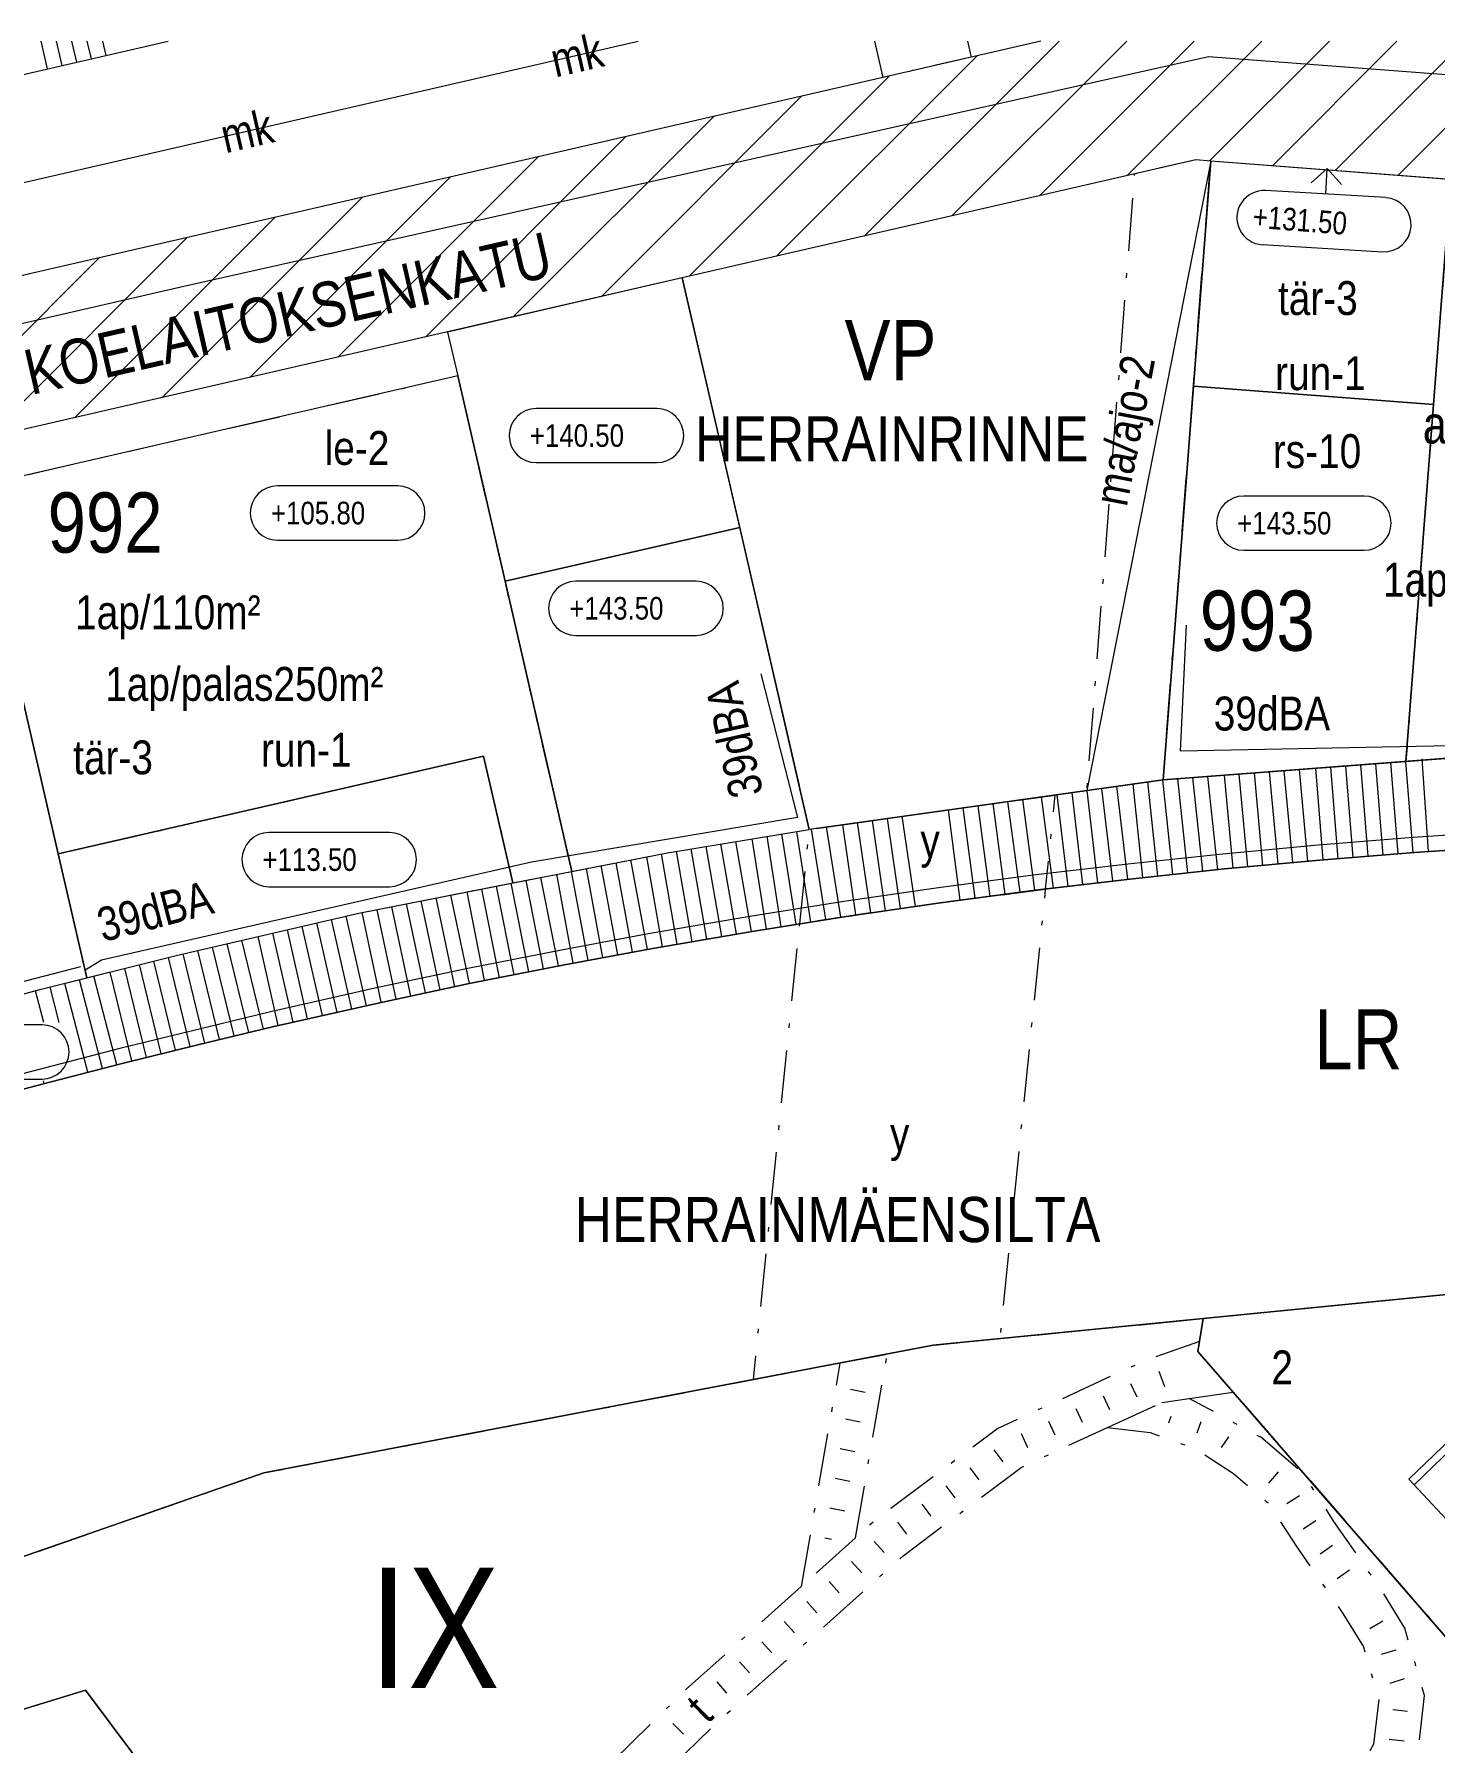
# Model space of a CAD drawing. Header units: metres. Extents: x 24485995 to 24488038, y 6819999 to 6822001.
# Drawn here: x 24487276.6 to 24487369.6, y 6821886.9 to 6822000.5 of the extents above; entities that cross this region are included whole.
import ezdxf

# ---------------------------------------------------------------- set-up
doc = ezdxf.new("R2010")
doc.units = ezdxf.units.M
for name, pattern in [('k10040', [10.3, 3.5, -1.5, 0.3, -1.5, 3.5]), ('K10271', [0]), ('k10400', [0]), ('K10430', [0]), ('k10rt0', [0]), ('k10vi1', [0])]:
    doc.linetypes.add(name, pattern=pattern)
for name, color, linetype, lineweight in [('AK_AsemakaavaTeksti_Kadun_puistonnimi', 7, 'Continuous', 0), ('AK_AsemakaavaTeksti_Kaupunginosan_nimi', 7, 'Continuous', 0), ('AK_AsemakaavaTeksti_Korttelinumero', 7, 'Continuous', 0), ('AK_JohdoillevarattuTeksti', 7, 'Continuous', 0), ('AK_JohdoillevarattuViiva', 7, 'Continuous', 0), ('AK_Kaavamerkinta_Kayttotarkoitusalue', 7, 'Continuous', 0), ('AK_Katualue_Pihakatu', 7, 'Continuous', 0), ('AK_KayttotarkoitusSymboliViiva_Rautatiealueen_kuvio', 14, 'Continuous', 0), ('AK_KayttotarkoitusSymboliViiva_Virkistysalueen_kuvio_murtoviiva', 7, 'Continuous', 0), ('AK_KayttotarkoitusViiva', 7, 'Continuous', 0), ('AK_LiikennointiTeksti_Autopaikkamerkinta_m2', 7, 'Continuous', 0), ('AK_LiikennointiViiva_Meluvalli_-aita', 7, 'Continuous', 0), ('AK_LiikennointiViiva_Polkuviivoitus', 7, 'Continuous', 0), ('AK_MuuAsemakaavaTeksti_Alueenosan_kayttotarkoitus', 7, 'Continuous', 0), ('AK_MuuAsemakaavaTeksti_Erityismaarays', 7, 'Continuous', 0), ('AK_MuuAsemakaavaViiva_alueenosan_raja', 7, 'Continuous', 0), ('AK_RakennusalaTeksti_Rakennusoikeus', 7, 'Continuous', 0), ('AK_RakennusalaViiva_Maanalaisen_tilan_viiva', 7, 'Continuous', 0), ('AK_RakennusalaViiva_Rakennusalan_raja__I_', 7, 'Continuous', 0), ('AK_RakentaminenTeksti_Korkeusmerkinta', 7, 'Continuous', 0), ('AK_RakentaminenTeksti_Korkeusmerkinta_ja_soikio', 7, 'Continuous', 0), ('AK_RakentaminenTeksti_Korkeusmerkinta_ja_soikio_ja_nuoli', 7, 'Continuous', 0), ('AK_RakentaminenTeksti_Rakentamismaarays', 7, 'Continuous', 0), ('AK_RakentaminenViiva_dB_yms_aaltoviiva', 7, 'Continuous', 0), ('AK_Tontti_Sitova', 7, 'Continuous', 0), ('AK_Tonttinumero', 7, 'Continuous', 0), ('AK_YmparistoViiva_Istutettava_puurivi', 7, 'Continuous', 0)]:
    doc.layers.add(name, color=color, linetype=linetype, lineweight=lineweight)
doc.styles.add('ArialNarrow', font='ARIALN.TTF')

# ---------------------------------------------------------------- blocks, each defined once
blk = doc.blocks.new('AKP43')
at = {"layer": 'AK_RakentaminenTeksti_Korkeusmerkinta_ja_soikio', "color": 7, "linetype": 'Continuous', "lineweight": 13}
for p, q in [((4, 1.8), (-4, 1.8)), ((-4, -1.8), (4, -1.8))]:
    blk.add_line(p, q, dxfattribs=at)
for centre, start, end in [((-4, 0), 90, 270), ((4, 0), 270, 90)]:
    blk.add_arc(centre, 1.8, start, end, dxfattribs=at)

msp = doc.modelspace()

# ---------------------------------------------------------------- hatches: boundary and pattern name
at = {"layer": 'AK_Katualue_Pihakatu', "linetype": 'Continuous', "lineweight": 0}
h = msp.add_hatch(dxfattribs=at)
h.set_pattern_fill('ANSI31', style=0)
h.paths.add_polyline_path([(24487381.48, 6822000), (24487424.31, 6821996.7), (24487446.24, 6821995.01), (24487457.21, 6821994.16), (24487513.26, 6821989.85), (24487550.35, 6821998.35), (24487548.17, 6821977.13), (24487456.44, 6821984.19), (24487445.48, 6821985.04), (24487434.51, 6821985.88), (24487354.75, 6821992.03), (24487353.75, 6821992.11), (24487319.64, 6821984.26), (24487113.05, 6821936.72), (24487110.81, 6821946.46), (24487343.46, 6822000)], flags=0)

# ---------------------------------------------------------------- linework, layer by layer
at = {"layer": 'AK_JohdoillevarattuViiva', "linetype": 'Continuous', "lineweight": 5, "flags": 128}
msp.add_lwpolyline([(24487010.43, 6821959.53), (24487021.7, 6821967.03), (24487023.77, 6821968.27), (24487035, 6821975.74), (24487037.09, 6821976.96), (24487038.78, 6821978.18), (24487050.8, 6821985.64), (24487076.75, 6821969.81), (24487080.59, 6821967.47), (24487106.54, 6821951.64), (24487131.53, 6821957.39), (24487133.92, 6821957.89), (24487135.92, 6821958.4), (24487180.26, 6821968.6), (24487182.45, 6821969.09), (24487184.64, 6821969.61), (24487228.98, 6821979.81), (24487231.37, 6821980.32), (24487233.37, 6821980.82), (24487277.71, 6821991.03), (24487316.7, 6822000)], dxfattribs=at)
at = {"layer": 'AK_KayttotarkoitusSymboliViiva_Rautatiealueen_kuvio', "linetype": 'k10rt0', "lineweight": 9, "flags": 128}
for points in [[(24487621.02, 6821897.37), (24487603.56, 6821904.89), (24487596.82, 6821907.71), (24487591.09, 6821910.18), (24487585.32, 6821912.57), (24487579.53, 6821914.89), (24487573.7, 6821917.14), (24487567.85, 6821919.3), (24487536.24, 6821929.21), (24487532.03, 6821930.19), (24487526.01, 6821931.81), (24487519.96, 6821933.35), (24487513.9, 6821934.81), (24487507.82, 6821936.2), (24487501.72, 6821937.5), (24487495.6, 6821938.72), (24487489.47, 6821939.86), (24487483.33, 6821940.92), (24487477.17, 6821941.9), (24487471, 6821942.8), (24487464.81, 6821943.62), (24487458.62, 6821944.35), (24487450.47, 6821945.2), (24487444.19, 6821945.75), (24487437.87, 6821946.23), (24487431.55, 6821946.62), (24487425.23, 6821946.94), (24487418.9, 6821947.17), (24487412.57, 6821947.32), (24487406.24, 6821947.38), (24487399.91, 6821947.37), (24487393.58, 6821947.28), (24487387.25, 6821947.1), (24487380.92, 6821946.84), (24487374.6, 6821946.5), (24487368.28, 6821946.08), (24487361.97, 6821945.57), (24487355.66, 6821944.99), (24487349.37, 6821944.32), (24487343.08, 6821943.57), (24487336.8, 6821942.74), (24487330.53, 6821941.83), (24487324.28, 6821940.84), (24487317.56, 6821939.68), (24487311.81, 6821938.62), (24487305.6, 6821937.39), (24487299.43, 6821936.08), (24487292.42, 6821934.49), (24487287.46, 6821933.31), (24487282.52, 6821932.09), (24487277.61, 6821930.83), (24487272.7, 6821929.54), (24487267.82, 6821928.22), (24487262.95, 6821926.88), (24487258.76, 6821925.71), (24487253.26, 6821924.15), (24487248.43, 6821922.77), (24487243.61, 6821921.38), (24487239.2, 6821920.1), (24487221.1, 6821914.86), (24487201.63, 6821909.22)], [(24486973.74, 6821820.32), (24487023.34, 6821829.8), (24487026.29, 6821830.36), (24487028.7, 6821830.82), (24487033.03, 6821831.97), (24487042.39, 6821834.44), (24487117.72, 6821854.36), (24487121.98, 6821855.49), (24487125.34, 6821856.38), (24487159.87, 6821866.63), (24487185.87, 6821874.36), (24487197.66, 6821877.13), (24487242.3, 6821887.63), (24487291.83, 6821904.85), (24487336.31, 6821913.34), (24487383.89, 6821918.03), (24487411.38, 6821918.41), (24487415.03, 6821918.46), (24487414.98, 6821921.46), (24487461.5, 6821915.68), (24487471.75, 6821914.38), (24487487.67, 6821908.43), (24487519.16, 6821902.87), (24487527.06, 6821901.47), (24487567.17, 6821886), (24487600.39, 6821873.18)]]:
    msp.add_lwpolyline(points, dxfattribs=at)
at = {"layer": 'AK_KayttotarkoitusSymboliViiva_Virkistysalueen_kuvio_murtoviiva', "linetype": 'k10vi1', "lineweight": 9, "flags": 128}
for points in [[(24487331.05, 6821948.04), (24487351.58, 6821950.91), (24487354.75, 6821992.03), (24487353.75, 6821992.11), (24487319.64, 6821984.26), (24487327.4, 6821950.54)], [(24487320.59, 6821810.85), (24487337.63, 6821832.09), (24487315.7, 6821841.06), (24487315.81, 6821863.75), (24487338.82, 6821866.85), (24487344.83, 6821869.09), (24487355.97, 6821875.03), (24487365.04, 6821866.25), (24487368.78, 6821870.9), (24487373.85, 6821866.84), (24487378.23, 6821872.29), (24487381.35, 6821869.79), (24487386.15, 6821875.78), (24487353.9, 6821912.93), (24487354.24, 6821915.11), (24487336.31, 6821913.34), (24487291.83, 6821904.85), (24487242.3, 6821887.63), (24487197.66, 6821877.13), (24487199.84, 6821869.59), (24487219.75, 6821869.64), (24487241.98, 6821851.81), (24487265.77, 6821832.72), (24487268.76, 6821797.28), (24487270.66, 6821795.67), (24487312.39, 6821760.2), (24487317.17, 6821761.04), (24487305.75, 6821770.95), (24487296.32, 6821782.51), (24487278.23, 6821806.88), (24487288.59, 6821818.86), (24487307.26, 6821818.86), (24487313.1, 6821801.69), (24487317.14, 6821806.31), (24487339.25, 6821788.57), (24487340.94, 6821790.67), (24487321.06, 6821806.63)], [(24487241.84, 6821868.91), (24487266.2, 6821886.19), (24487280, 6821890.41), (24487294.61, 6821870.85), (24487269.72, 6821849.21), (24487265.14, 6821856.2), (24487253.34, 6821854.54), (24487241.62, 6821865.16)]]:
    msp.add_lwpolyline(points, dxfattribs=at)
at = {"layer": 'AK_KayttotarkoitusViiva', "linetype": 'Continuous', "lineweight": 20, "flags": 128}
for points in [[(24487107.89, 6821959.13), (24487285.49, 6822000)], [(24487343.46, 6822000), (24487110.81, 6821946.46)], [(24487354.75, 6821992.03), (24487353.75, 6821992.11), (24487319.64, 6821984.26)], [(24487351.58, 6821950.91), (24487354.75, 6821992.03)], [(24487434.51, 6821985.88), (24487354.75, 6821992.03)], [(24487319.64, 6821984.26), (24487113.05, 6821936.72)], [(24487319.64, 6821984.26), (24487328.08, 6821947.62)], [(24487431.96, 6821952.86), (24487406.27, 6821953.63), (24487378.91, 6821952.99), (24487351.58, 6821950.91)], [(24487351.58, 6821950.91), (24487328.08, 6821947.62)], [(24487121.35, 6821900.67), (24487263.8, 6821933.45), (24487277.04, 6821936.99), (24487286.02, 6821939.24), (24487298.14, 6821942.04), (24487310.68, 6821944.51), (24487318.65, 6821946.07), (24487328.08, 6821947.62)], [(24487343.14, 6821943.58), (24487349.37, 6821944.32), (24487355.66, 6821944.99), (24487361.97, 6821945.57), (24487368.28, 6821946.08), (24487374.6, 6821946.5)], [(24487123.82, 6821889.95), (24487178.68, 6821902.57), (24487201.63, 6821909.22), (24487221.1, 6821914.86), (24487239.2, 6821920.1), (24487243.61, 6821921.38), (24487248.43, 6821922.77), (24487253.26, 6821924.15), (24487258.76, 6821925.71), (24487262.95, 6821926.88), (24487267.82, 6821928.22), (24487272.7, 6821929.54), (24487277.61, 6821930.83), (24487282.52, 6821932.09), (24487287.46, 6821933.31), (24487292.42, 6821934.49), (24487299.43, 6821936.08), (24487305.6, 6821937.39), (24487311.81, 6821938.62), (24487317.56, 6821939.68), (24487324.28, 6821940.84), (24487330.53, 6821941.83), (24487336.8, 6821942.74), (24487343.14, 6821943.58)], [(24487397.88, 6821918.22), (24487383.89, 6821918.03), (24487354.24, 6821915.11)], [(24487317.17, 6821761.04), (24487312.39, 6821760.2), (24487270.66, 6821795.67), (24487268.76, 6821797.28), (24487265.77, 6821832.72), (24487241.98, 6821851.81), (24487219.75, 6821869.64), (24487199.84, 6821869.59), (24487197.66, 6821877.13), (24487242.3, 6821887.63), (24487291.83, 6821904.85), (24487336.31, 6821913.34), (24487354.24, 6821915.11)], [(24487354.24, 6821915.11), (24487353.9, 6821912.93), (24487386.15, 6821875.78)], [(24487239.4, 6821867.17), (24487253.34, 6821854.54), (24487265.14, 6821856.2), (24487269.72, 6821849.21), (24487294.61, 6821870.85), (24487280, 6821890.41), (24487266.2, 6821886.19), (24487239.4, 6821867.17)]]:
    msp.add_lwpolyline(points, dxfattribs=at)
at = {"layer": 'AK_LiikennointiViiva_Meluvalli_-aita', "linetype": 'Continuous', "lineweight": 5, "flags": 128}
msp.add_lwpolyline([(24487374.54, 6821947.5), (24487368.21, 6821947.07), (24487361.88, 6821946.57), (24487355.56, 6821945.98), (24487349.25, 6821945.31), (24487342.95, 6821944.57), (24487336.66, 6821943.73), (24487330.38, 6821942.82), (24487324.12, 6821941.83), (24487317.38, 6821940.67), (24487311.62, 6821939.6), (24487305.4, 6821938.37), (24487299.22, 6821937.06), (24487292.19, 6821935.47), (24487282.28, 6821933.06), (24487272.45, 6821930.51)], dxfattribs=at)
at = {"layer": 'AK_LiikennointiViiva_Polkuviivoitus', "linetype": 'Continuous', "lineweight": 0, "flags": 128}
for points in [[(24487277.46, 6821998.15), (24487277.04, 6822000)], [(24487278.44, 6821998.38), (24487278.06, 6822000)], [(24487279.41, 6821998.6), (24487279.09, 6822000)], [(24487280.38, 6821998.82), (24487280.11, 6822000)], [(24487281.36, 6821999.05), (24487281.14, 6822000)], [(24487369.21, 6821946.14), (24487368.8, 6821952.3)], [(24487355.22, 6821944.94), (24487354.56, 6821951.14)], [(24487356.23, 6821945.04), (24487355.66, 6821951.22)], [(24487357.22, 6821945.13), (24487356.65, 6821951.29)], [(24487358.22, 6821945.22), (24487357.65, 6821951.37)], [(24487359.22, 6821945.32), (24487358.65, 6821951.45)], [(24487360.21, 6821945.41), (24487359.64, 6821951.52)], [(24487361.21, 6821945.5), (24487360.64, 6821951.6)], [(24487362.22, 6821945.59), (24487361.73, 6821951.68)], [(24487363.21, 6821945.67), (24487362.73, 6821951.76)], [(24487364.21, 6821945.75), (24487363.72, 6821951.83)], [(24487365.21, 6821945.83), (24487364.72, 6821951.91)], [(24487366.2, 6821945.91), (24487365.72, 6821951.98)], [(24487367.2, 6821945.99), (24487366.72, 6821952.06)], [(24487368.2, 6821946.07), (24487367.71, 6821952.14)], [(24487346.26, 6821943.95), (24487345.54, 6821950.06)], [(24487347.26, 6821944.07), (24487346.53, 6821950.2)], [(24487348.25, 6821944.19), (24487347.52, 6821950.34)], [(24487349.24, 6821944.31), (24487348.51, 6821950.48)], [(24487350.25, 6821944.41), (24487349.59, 6821950.63)], [(24487351.24, 6821944.52), (24487350.58, 6821950.77)], [(24487352.24, 6821944.63), (24487351.57, 6821950.91)], [(24487353.23, 6821944.73), (24487352.57, 6821950.98)], [(24487354.23, 6821944.84), (24487353.57, 6821951.06)], [(24487338.11, 6821942.92), (24487337.32, 6821948.91)], [(24487339.11, 6821943.05), (24487338.31, 6821949.05)], [(24487340.1, 6821943.18), (24487339.3, 6821949.19)], [(24487341.09, 6821943.31), (24487340.29, 6821949.33)], [(24487342.08, 6821943.44), (24487341.28, 6821949.47)], [(24487343.07, 6821943.57), (24487342.27, 6821949.61)], [(24487344.3, 6821943.72), (24487343.5, 6821949.78)], [(24487345.27, 6821943.83), (24487344.54, 6821949.92)], [(24487330.17, 6821941.78), (24487329.22, 6821947.78)], [(24487331.17, 6821941.93), (24487330.3, 6821947.93)], [(24487332.16, 6821942.07), (24487331.29, 6821948.07)], [(24487333.15, 6821942.21), (24487332.28, 6821948.21)], [(24487334.14, 6821942.36), (24487333.27, 6821948.35)], [(24487335.13, 6821942.5), (24487334.26, 6821948.49)], [(24487323.24, 6821940.67), (24487322.21, 6821946.65)], [(24487324.23, 6821940.84), (24487323.2, 6821946.82)], [(24487325.23, 6821940.99), (24487324.28, 6821947)], [(24487326.22, 6821941.15), (24487325.27, 6821947.16)], [(24487327.21, 6821941.31), (24487326.25, 6821947.32)], [(24487328.19, 6821941.46), (24487327.24, 6821947.48)], [(24487329.18, 6821941.62), (24487328.23, 6821947.64)], [(24487317.32, 6821939.64), (24487316.22, 6821945.59)], [(24487318.32, 6821939.81), (24487317.28, 6821945.8)], [(24487319.3, 6821939.98), (24487318.27, 6821945.99)], [(24487320.29, 6821940.15), (24487319.25, 6821946.17)], [(24487321.27, 6821940.33), (24487320.24, 6821946.33)], [(24487322.26, 6821940.5), (24487321.22, 6821946.49)], [(24487311.41, 6821938.54), (24487310.24, 6821944.43)], [(24487312.4, 6821938.73), (24487311.31, 6821944.64)], [(24487313.39, 6821938.91), (24487312.29, 6821944.83)], [(24487314.37, 6821939.09), (24487313.28, 6821945.02)], [(24487315.35, 6821939.28), (24487314.26, 6821945.21)], [(24487316.34, 6821939.46), (24487315.24, 6821945.4)], [(24487305.51, 6821937.37), (24487304.27, 6821943.25)], [(24487306.51, 6821937.57), (24487305.34, 6821943.46)], [(24487307.49, 6821937.76), (24487306.32, 6821943.65)], [(24487308.47, 6821937.96), (24487307.3, 6821943.85)], [(24487309.45, 6821938.15), (24487308.28, 6821944.04)], [(24487310.43, 6821938.35), (24487309.26, 6821944.23)], [(24487299.64, 6821936.13), (24487298.38, 6821942.09)], [(24487300.62, 6821936.33), (24487299.36, 6821942.28)], [(24487301.6, 6821936.54), (24487300.34, 6821942.48)], [(24487302.58, 6821936.75), (24487301.32, 6821942.67)], [(24487303.56, 6821936.95), (24487302.3, 6821942.86)], [(24487304.53, 6821937.16), (24487303.28, 6821943.06)], [(24487294.75, 6821935.02), (24487293.41, 6821940.95)], [(24487295.73, 6821935.24), (24487294.38, 6821941.17)], [(24487296.7, 6821935.46), (24487295.36, 6821941.4)], [(24487297.68, 6821935.68), (24487296.33, 6821941.62)], [(24487298.65, 6821935.9), (24487297.31, 6821941.85)], [(24487289.87, 6821933.89), (24487288.43, 6821939.8)], [(24487290.84, 6821934.12), (24487289.41, 6821940.02)], [(24487291.81, 6821934.35), (24487290.38, 6821940.25)], [(24487292.8, 6821934.58), (24487291.46, 6821940.5)], [(24487293.78, 6821934.8), (24487292.44, 6821940.72)], [(24487285.01, 6821932.71), (24487283.57, 6821938.63)], [(24487285.98, 6821932.95), (24487284.54, 6821938.87)], [(24487286.95, 6821933.19), (24487285.51, 6821939.11)], [(24487287.92, 6821933.42), (24487286.48, 6821939.35)], [(24487288.89, 6821933.65), (24487287.46, 6821939.57)], [(24487281.11, 6821931.73), (24487279.58, 6821937.62)], [(24487282.08, 6821931.98), (24487280.55, 6821937.87)], [(24487283.07, 6821932.23), (24487281.63, 6821938.14)], [(24487284.04, 6821932.47), (24487282.6, 6821938.38)], [(24487277.22, 6821934.78), (24487276.67, 6821936.89)], [(24487278.25, 6821934.78), (24487277.64, 6821937.14)], [(24487280.14, 6821931.48), (24487278.61, 6821937.38)], [(24487277.24, 6821930.74), (24487277.19, 6821930.9)], [(24487351.69, 6821910.57), (24487351.32, 6821911.59)], [(24487331.8, 6821910.2), (24487330.82, 6821910.39)], [(24487349.86, 6821909.88), (24487349.45, 6821910.78)], [(24487346.23, 6821908.2), (24487345.81, 6821909.11)], [(24487348.05, 6821909.04), (24487347.63, 6821909.95)], [(24487331.46, 6821908.23), (24487330.48, 6821908.42)], [(24487344.41, 6821907.37), (24487344, 6821908.27)], [(24487352.11, 6821908.61), (24487351.95, 6821908.17)], [(24487354.1, 6821908.24), (24487353.83, 6821907.49)], [(24487342.6, 6821906.53), (24487342.18, 6821907.44)], [(24487355.92, 6821907.26), (24487355.45, 6821906.55)], [(24487331.11, 6821906.26), (24487330.13, 6821906.45)], [(24487340.97, 6821905.59), (24487340.37, 6821906.39)], [(24487339.37, 6821904.39), (24487338.77, 6821905.19)], [(24487359.23, 6821904.93), (24487358.58, 6821904.17)], [(24487330.77, 6821904.29), (24487329.79, 6821904.48)], [(24487337.77, 6821903.19), (24487337.17, 6821903.99)], [(24487330.43, 6821902.31), (24487329.45, 6821902.51)], [(24487336.17, 6821901.99), (24487335.57, 6821902.78)], [(24487360.64, 6821903.34), (24487359.8, 6821902.8)], [(24487334.57, 6821900.78), (24487333.97, 6821901.58)], [(24487361.73, 6821901.66), (24487360.89, 6821901.12)], [(24487329.11, 6821900.54), (24487329.55, 6821900.45)], [(24487333.05, 6821899.56), (24487332.38, 6821900.3)], [(24487362.84, 6821900.02), (24487362.02, 6821899.45)], [(24487331.56, 6821898.22), (24487330.89, 6821898.97)], [(24487363.98, 6821898.38), (24487363.16, 6821897.81)], [(24487330.07, 6821896.89), (24487329.4, 6821897.63)], [(24487328.58, 6821895.56), (24487327.91, 6821896.3)], [(24487327.09, 6821894.22), (24487326.42, 6821894.97)], [(24487366.19, 6821895.01), (24487365.33, 6821894.49)], [(24487325.59, 6821892.89), (24487324.93, 6821893.63)], [(24487324.1, 6821891.56), (24487323.44, 6821892.3)], [(24487367.04, 6821893.07), (24487366.08, 6821892.79)], [(24487322.61, 6821890.22), (24487321.95, 6821890.97)], [(24487367.6, 6821891.16), (24487366.64, 6821890.87)], [(24487367.83, 6821889.01), (24487366.84, 6821889.12)], [(24487319.72, 6821887.5), (24487319.02, 6821888.21)], [(24487367.61, 6821887.02), (24487366.61, 6821887.14)]]:
    msp.add_lwpolyline(points, dxfattribs=at)
at = {"layer": 'AK_MuuAsemakaavaViiva_alueenosan_raja', "linetype": 'k10040', "lineweight": 5, "flags": 128}
for points in [[(24487338.6, 6822000), (24487338.84, 6821998.94), (24487332.99, 6821997.59), (24487332.44, 6822000)], [(24487354.75, 6821992.03), (24487353.75, 6821992.11), (24487349.67, 6821991.17), (24487346.51, 6821950.2), (24487351.58, 6821950.91), (24487354.75, 6821992.03)], [(24487407.59, 6821987.96), (24487370.7, 6821990.8), (24487369.55, 6821975.85), (24487367.72, 6821952.14), (24487371.76, 6821952.45), (24487372.69, 6821964.57), (24487405.59, 6821962.04), (24487406.44, 6821973), (24487407.59, 6821987.96)], [(24487310.68, 6821944.51), (24487312.3, 6821944.83), (24487307.87, 6821964.11), (24487304.73, 6821977.75), (24487272.57, 6821970.35), (24487275.71, 6821956.71), (24487278.17, 6821945.99), (24487306.43, 6821952.49), (24487308.38, 6821944.06), (24487310.68, 6821944.51)], [(24487327.44, 6821941.34), (24487328.08, 6821947.62), (24487344.39, 6821949.9), (24487343.76, 6821943.65), (24487336.8, 6821942.74), (24487330.53, 6821941.83), (24487327.44, 6821941.34)], [(24487327.44, 6821941.34), (24487330.53, 6821941.83), (24487336.8, 6821942.74), (24487343.76, 6821943.65), (24487340.73, 6821913.77), (24487336.31, 6821913.34), (24487324.37, 6821911.06), (24487327.44, 6821941.34)], [(24487354.24, 6821915.11), (24487353.9, 6821912.93), (24487386.15, 6821875.78), (24487381.35, 6821869.79), (24487378.23, 6821872.29), (24487373.85, 6821866.84), (24487368.78, 6821870.9), (24487365.04, 6821866.25), (24487355.97, 6821875.03), (24487344.83, 6821869.09), (24487338.82, 6821866.85), (24487315.81, 6821863.75), (24487315.7, 6821841.06), (24487337.63, 6821832.09), (24487318.72, 6821808.51), (24487340.94, 6821790.67), (24487339.25, 6821788.57), (24487317.14, 6821806.31), (24487313.1, 6821801.69), (24487307.26, 6821818.86), (24487288.59, 6821818.86), (24487278.23, 6821806.88), (24487296.32, 6821782.51), (24487305.75, 6821770.95), (24487317.17, 6821761.04), (24487312.39, 6821760.2), (24487270.66, 6821795.67), (24487268.76, 6821797.28), (24487265.77, 6821832.72), (24487241.98, 6821851.81), (24487219.75, 6821869.64), (24487199.84, 6821869.59), (24487197.66, 6821877.13), (24487242.3, 6821887.63), (24487291.83, 6821904.85), (24487336.31, 6821913.34), (24487354.24, 6821915.11)], [(24487331.14, 6821900.53), (24487333.26, 6821912.76), (24487330.11, 6821912.15), (24487327.53, 6821897.3)], [(24487353.32, 6821909.8), (24487356.25, 6821910.22), (24487353.9, 6821912.93), (24487354.01, 6821913.59), (24487350.38, 6821912.31), (24487340.6, 6821907.81), (24487332.39, 6821901.65), (24487331.14, 6821900.53)], [(24487308.22, 6821874.83), (24487315.66, 6821874.61), (24487327.62, 6821870.77), (24487334.82, 6821868.77), (24487340.28, 6821868.67), (24487346.96, 6821870.77), (24487356.63, 6821876.04), (24487366.39, 6821882.14), (24487368.48, 6821885.88), (24487368.96, 6821890.07), (24487367.65, 6821894.53), (24487366.03, 6821897.16), (24487362.94, 6821901.63), (24487360.85, 6821904.86), (24487358.07, 6821907.22), (24487353.32, 6821909.8)], [(24487347.89, 6821907.87), (24487351.51, 6821909.53)], [(24487351.51, 6821909.53), (24487353.32, 6821909.8)], [(24487347.89, 6821907.87), (24487350.72, 6821907.55), (24487353.79, 6821906.44), (24487356.27, 6821904.82), (24487358.57, 6821902.86), (24487360.45, 6821899.96), (24487363.52, 6821895.52), (24487364.89, 6821893.3), (24487365.91, 6821889.81), (24487365.57, 6821886.82), (24487364.14, 6821884.27), (24487355.12, 6821878.63), (24487345.78, 6821873.54), (24487339.84, 6821871.68), (24487335.26, 6821871.76), (24487328.55, 6821873.63), (24487317.95, 6821877.61), (24487314.15, 6821880.65), (24487308.22, 6821874.83)], [(24487314.15, 6821880.65), (24487321.99, 6821888.32), (24487334.29, 6821899.33), (24487342.15, 6821905.22), (24487347.89, 6821907.87)], [(24487331.14, 6821900.53), (24487327.53, 6821897.3)], [(24487327.53, 6821897.3), (24487319.93, 6821890.51), (24487299.5, 6821870.49), (24487291.13, 6821863.86), (24487275.45, 6821851.66), (24487274.24, 6821853.15), (24487271.98, 6821851.18), (24487273.08, 6821849.82), (24487271.65, 6821848.71), (24487268.44, 6821846.03), (24487263.84, 6821843.89), (24487261.06, 6821844.64), (24487253.85, 6821850.11), (24487244.92, 6821857.44), (24487234.17, 6821867.12), (24487225.34, 6821872.12), (24487217.79, 6821874.46), (24487213.58, 6821875.26), (24487208.58, 6821875.61), (24487198.25, 6821875.09), (24487199.84, 6821869.59), (24487209.21, 6821871.66), (24487213.87, 6821871.83), (24487224.15, 6821869.35), (24487232.41, 6821864.67), (24487242.96, 6821855.17), (24487251.99, 6821847.75), (24487259.72, 6821841.9), (24487264.12, 6821840.71), (24487265.7, 6821841.45)]]:
    msp.add_lwpolyline(points, dxfattribs=at)
at = {"layer": 'AK_RakennusalaViiva_Maanalaisen_tilan_viiva', "linetype": 'Continuous', "lineweight": 5, "flags": 128}
msp.add_lwpolyline([(24487354.75, 6821992.03), (24487346.51, 6821950.2)], dxfattribs=at)
at = {"layer": 'AK_RakennusalaViiva_Rakennusalan_raja__I_', "linetype": 'K10271', "lineweight": 9, "flags": 128}
for points in [[(24487370.7, 6821990.8), (24487354.75, 6821992.03), (24487353.6, 6821977.08), (24487369.55, 6821975.85), (24487370.7, 6821990.8)], [(24487407.59, 6821987.96), (24487370.7, 6821990.8), (24487369.55, 6821975.85), (24487367.72, 6821952.14), (24487371.76, 6821952.45), (24487372.69, 6821964.57), (24487405.59, 6821962.04), (24487406.44, 6821973), (24487407.59, 6821987.96)], [(24487319.64, 6821984.26), (24487304.05, 6821980.67), (24487304.73, 6821977.75), (24487307.87, 6821964.11), (24487323.46, 6821967.69), (24487319.64, 6821984.26)], [(24487310.68, 6821944.51), (24487312.3, 6821944.83), (24487307.87, 6821964.11), (24487304.73, 6821977.75), (24487272.57, 6821970.35), (24487275.71, 6821956.71), (24487278.17, 6821945.99), (24487306.43, 6821952.49), (24487308.38, 6821944.06), (24487310.68, 6821944.51)], [(24487369.55, 6821975.85), (24487353.6, 6821977.08), (24487351.58, 6821950.91), (24487367.72, 6821952.14), (24487369.55, 6821975.85)], [(24487318.65, 6821946.07), (24487328.08, 6821947.62), (24487323.46, 6821967.69), (24487307.87, 6821964.11), (24487312.3, 6821944.83), (24487318.65, 6821946.07)], [(24487275.71, 6821956.71), (24487260.12, 6821953.12), (24487264.59, 6821933.66), (24487277.04, 6821936.99), (24487280.07, 6821937.75), (24487278.17, 6821945.99), (24487275.71, 6821956.71)], [(24487298.14, 6821942.04), (24487308.38, 6821944.06), (24487306.43, 6821952.49), (24487278.17, 6821945.99), (24487280.07, 6821937.75), (24487286.02, 6821939.24), (24487298.14, 6821942.04)], [(24487378.95, 6821913.19), (24487376.27, 6821910.66), (24487374.52, 6821910.71), (24487373.18, 6821909.44), (24487373.12, 6821907.81), (24487371.27, 6821907.67), (24487367.91, 6821904.43), (24487381.39, 6821889.99), (24487386.06, 6821894.43), (24487387.14, 6821894.71), (24487388.61, 6821896.13), (24487388.9, 6821897.12), (24487393.41, 6821901.44), (24487381.99, 6821913.6), (24487380.18, 6821911.89), (24487378.95, 6821913.19)]]:
    msp.add_lwpolyline(points, dxfattribs=at)
at = {"layer": 'AK_RakentaminenTeksti_Korkeusmerkinta_ja_soikio_ja_nuoli', "linetype": 'Continuous', "lineweight": 5, "flags": 128}
for points in [[(24487362.49, 6821991.53), (24487361.43, 6821990.59)], [(24487362.39, 6821989.83), (24487362.49, 6821991.53)], [(24487362.49, 6821991.53), (24487363.43, 6821990.47)], [(24487366.38, 6821989.6), (24487358.39, 6821990.07)], [(24487358.18, 6821986.48), (24487366.17, 6821986)]]:
    msp.add_lwpolyline(points, dxfattribs=at)
at = {"layer": 'AK_RakentaminenTeksti_Korkeusmerkinta_ja_soikio_ja_nuoli', "linetype": 'Continuous', "lineweight": 5}
for centre, start, end in [((24487358.29, 6821988.27), 86.6107, 266.6107), ((24487366.27, 6821987.8), 266.6107, 86.6107)]:
    msp.add_arc(centre, 1.8, start, end, dxfattribs=at)
at = {"layer": 'AK_RakentaminenViiva_dB_yms_aaltoviiva', "linetype": 'k10400', "lineweight": 0, "flags": 128}
for points in [[(24487371.79, 6821953.19), (24487352.75, 6821952.81), (24487353.13, 6821961.19)], [(24487324.85, 6821957.95), (24487327.29, 6821948.4), (24487309.63, 6821945.43), (24487281.06, 6821938.93), (24487280.02, 6821938.29)], [(24487279.65, 6821938.48), (24487258.1, 6821932.9), (24487236.12, 6821928.1), (24487214.13, 6821923.3), (24487196.37, 6821919.08), (24487185.44, 6821916.44), (24487169, 6821912.71)], [(24487368.26, 6821904.07), (24487371.49, 6821907.19), (24487373.6, 6821907.34), (24487373.68, 6821909.21), (24487374.72, 6821910.2), (24487376.46, 6821910.15), (24487378.93, 6821912.48), (24487380.16, 6821911.18), (24487381.97, 6821912.89), (24487392.71, 6821901.46), (24487388.46, 6821897.39), (24487388.16, 6821896.39), (24487386.89, 6821895.16), (24487385.93, 6821894.92), (24487381.07, 6821890.33)]]:
    msp.add_lwpolyline(points, dxfattribs=at)
at = {"layer": 'AK_Tontti_Sitova', "linetype": 'Continuous', "lineweight": 9, "flags": 128}
for points in [[(24487354.24, 6821915.11), (24487353.9, 6821912.93), (24487386.15, 6821875.78), (24487407.31, 6821902.16), (24487402.63, 6821905.91), (24487405.68, 6821909.71), (24487397.88, 6821918.22), (24487383.89, 6821918.03), (24487354.24, 6821915.11)], [(24487253.34, 6821854.54), (24487265.14, 6821856.2), (24487269.72, 6821849.21), (24487294.61, 6821870.85), (24487280, 6821890.41), (24487266.2, 6821886.19), (24487239.4, 6821867.17), (24487253.34, 6821854.54)]]:
    msp.add_lwpolyline(points, dxfattribs=at)
at = {"layer": 'AK_YmparistoViiva_Istutettava_puurivi', "linetype": 'K10430', "lineweight": 5, "elevation": 0, "flags": 128}
msp.add_lwpolyline([(24487111.11, 6821943.36), (24487286.52, 6821983.72), (24487354.6, 6821998.98), (24487433.58, 6821992.99)], dxfattribs=at)

# ---------------------------------------------------------------- block references
at = {"layer": 'AK_RakentaminenTeksti_Korkeusmerkinta_ja_soikio', "color": 7, "lineweight": 5}
for p in [(24487313.94, 6821973.79), (24487296.74, 6821968.64), (24487360.94, 6821967.97), (24487316.56, 6821962.31), (24487296.18, 6821945.61), (24487273.1, 6821932.83)]:
    msp.add_blockref('AKP43', p, dxfattribs=at)

# ---------------------------------------------------------------- texts
at = {"layer": 'AK_AsemakaavaTeksti_Kadun_puistonnimi', "linetype": 'Continuous', "lineweight": 5, "style": 'ArialNarrow'}
msp.add_text('KOELAITOKSENKATU', height=3, rotation=12.861, dxfattribs=at).set_placement((24487276.36, 6821976.47))
for s, p in [('HERRAINRINNE', (24487320.49, 6821972.07)), ('HERRAINMÄENSILTA', (24487312.49, 6821920.19))]:
    msp.add_text(s, height=3, dxfattribs=at).set_placement(p)
at = {"layer": 'AK_AsemakaavaTeksti_Kaupunginosan_nimi', "linetype": 'Continuous', "lineweight": 0, "style": 'ArialNarrow'}
msp.add_text('IX', height=8, dxfattribs=at).set_placement((24487298.85, 6821890.55))
at = {"layer": 'AK_AsemakaavaTeksti_Korttelinumero', "linetype": 'Continuous', "lineweight": 5, "style": 'ArialNarrow'}
for s, p in [('992', (24487277.47, 6821966.01)), ('993', (24487354.02, 6821959.49))]:
    msp.add_text(s, height=4, dxfattribs=at).set_placement(p)
at = {"layer": 'AK_JohdoillevarattuTeksti', "linetype": 'Continuous', "lineweight": 0, "style": 'ArialNarrow'}
for p in [(24487311.21, 6821997.58), (24487289.29, 6821992.54)]:
    msp.add_text('mk', height=2.25, rotation=12.9586, dxfattribs=at).set_placement(p)
at = {"layer": 'AK_Kaavamerkinta_Kayttotarkoitusalue', "linetype": 'Continuous', "lineweight": 0, "style": 'ArialNarrow'}
for s, p in [('VP', (24487330.42, 6821977.47)), ('LR', (24487361.63, 6821931.67))]:
    msp.add_text(s, height=4, dxfattribs=at).set_placement(p)
at = {"layer": 'AK_LiikennointiTeksti_Autopaikkamerkinta_m2', "linetype": 'Continuous', "lineweight": 0, "style": 'ArialNarrow'}
for s, p in [('1ap/110m²', (24487366.2, 6821963.09)), ('1ap/110m²', (24487279.3, 6821960.92)), ('1ap/palas250m²', (24487281.3, 6821956.16))]:
    msp.add_text(s, height=2.25, dxfattribs=at).set_placement(p)
at = {"layer": 'AK_MuuAsemakaavaTeksti_Alueenosan_kayttotarkoitus', "linetype": 'Continuous', "lineweight": 0, "style": 'ArialNarrow'}
for s, rotation, p in [('ma/ajo-2', 79.0789, (24487349.17, 6821969)), ('t', 44.6617, (24487321.31, 6821888.12))]:
    msp.add_text(s, height=2.25, rotation=rotation, dxfattribs=at).set_placement(p)
for p in [(24487335.46, 6821945.74), (24487333.44, 6821926.25)]:
    msp.add_text('y', height=2.25, dxfattribs=at).set_placement(p)
at = {"layer": 'AK_MuuAsemakaavaTeksti_Erityismaarays', "linetype": 'Continuous', "lineweight": 0, "style": 'ArialNarrow'}
for s, p in [('le-2', (24487295.88, 6821971.84)), ('rs-10', (24487358.88, 6821971.63)), ('39dBA', (24487354.95, 6821954.19))]:
    msp.add_text(s, height=2.25, dxfattribs=at).set_placement(p)
for rotation, p in [(102.4768, (24487325.03, 6821950.03)), (14.592, (24487281.14, 6821940.12))]:
    msp.add_text('39dBA', height=2.25, rotation=rotation, dxfattribs=at).set_placement(p)
at = {"layer": 'AK_RakennusalaTeksti_Rakennusoikeus', "linetype": 'Continuous', "lineweight": 0, "style": 'ArialNarrow'}
msp.add_text('ata6900', height=2.5, dxfattribs=at).set_placement((24487368.84, 6821973.26))
at = {"layer": 'AK_RakentaminenTeksti_Korkeusmerkinta', "linetype": 'Continuous', "lineweight": 0, "style": 'ArialNarrow'}
msp.add_text('+131.50', height=1.5, rotation=355.594, dxfattribs=at).set_placement((24487357.5, 6821987.61))
for s, p in [('+140.50', (24487309.51, 6821973.04)), ('+105.80', (24487292.31, 6821967.89)), ('+143.50', (24487356.51, 6821967.22)), ('+143.50', (24487312.13, 6821961.56)), ('+113.50', (24487291.75, 6821944.86))]:
    msp.add_text(s, height=1.5, dxfattribs=at).set_placement(p)
at = {"layer": 'AK_RakentaminenTeksti_Rakentamismaarays', "linetype": 'Continuous', "lineweight": 0, "style": 'ArialNarrow'}
for s, p in [('tär-3', (24487359.22, 6821981.8)), ('run-1', (24487359.03, 6821976.81)), ('tär-3', (24487279.17, 6821951.28)), ('run-1', (24487291.65, 6821951.79))]:
    msp.add_text(s, height=2.25, dxfattribs=at).set_placement(p)
at = {"layer": 'AK_Tonttinumero', "linetype": 'Continuous', "lineweight": 0, "style": 'ArialNarrow'}
msp.add_text('2', height=2.25, dxfattribs=at).set_placement((24487358.78, 6821910.74))

doc.saveas('drawing.dxf')
